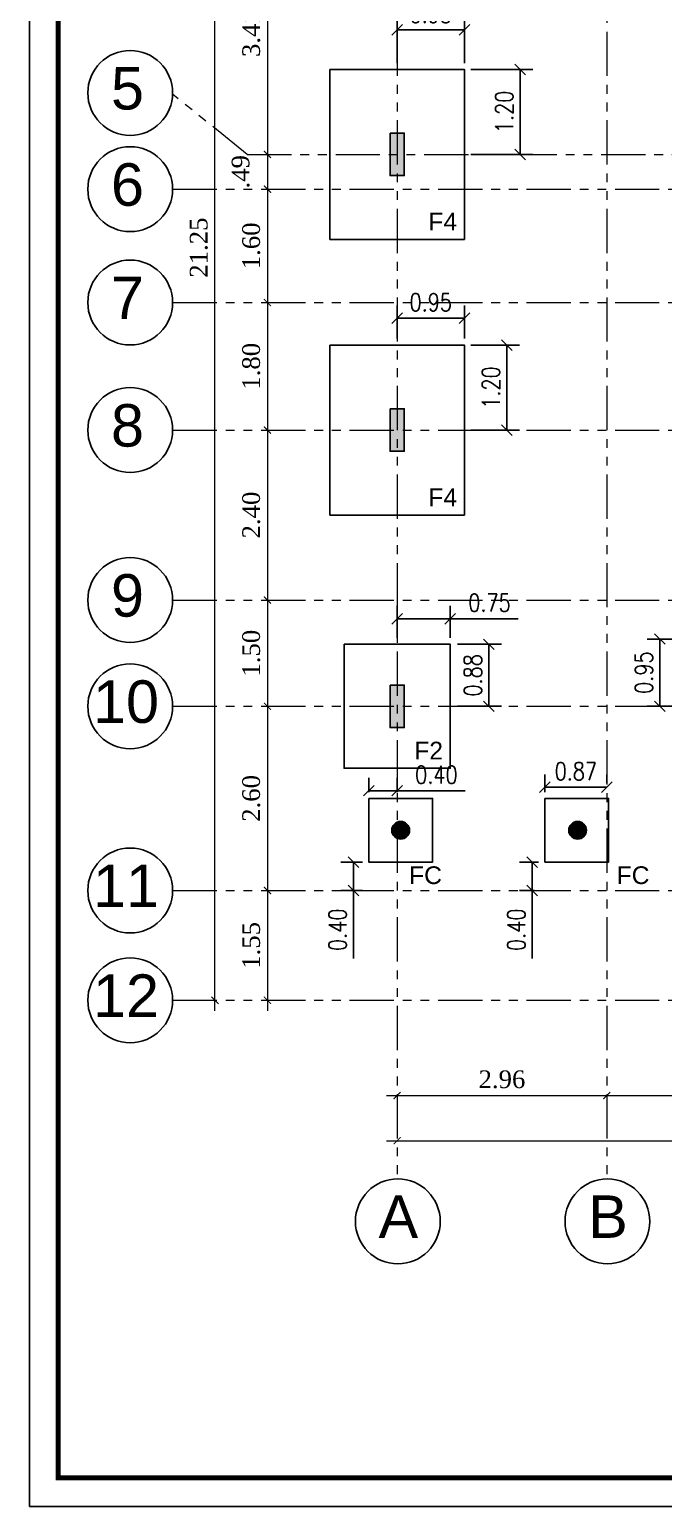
# Model space of a CAD drawing. Header units: metres. Extents: x 503482 to 1007323, y 2781056 to 5562345.
# Drawn here: x 503591.38 to 503600.34, y 2781078.7 to 2781099.55 of the extents above; entities that cross this region are included whole.
import ezdxf

# ---------------------------------------------------------------- set-up
doc = ezdxf.new("R2010")
doc.units = ezdxf.units.M
doc.header["$LTSCALE"] = 10
doc.header["$MEASUREMENT"] = 0
doc.header["$PDMODE"] = 3
doc.linetypes.add('PHANTOM2', pattern=[1.25, 0.625, -0.125, 0.125, -0.125, 0.125, -0.125])
doc.layers.get('0').update_dxf_attribs({"linetype": 'CONTINUOUS'})
doc.layers.get('DEFPOINTS').update_dxf_attribs({"linetype": 'CONTINUOUS'})
for name, color, linetype in [('A-TEXT', 2, 'CONTINUOUS'), ('A-VIEW-LN', 1, 'CONTINUOUS'), ('M.TITLE BLOCK', 7, 'CONTINUOUS'), ('S-COL', 6, 'CONTINUOUS'), ('S-COL HATCH', 161, 'CONTINUOUS'), ('S-COL-NAME', 4, 'CONTINUOUS')]:
    doc.layers.add(name, color=color, linetype=linetype)
doc.layers.add('S-SLAB', color=2, linetype='CONTINUOUS', lineweight=25)
doc.layers.add('S-TIE BEAM', color=3, linetype='CONTINUOUS', lineweight=25)
doc.styles.add('ANWAR', font='arial.ttf')
doc.styles.add('AREAL', font='times.ttf')
doc.styles.add('ARIAL', font='arial.ttf')
doc.styles.add('ROMANS', font='ROMANS.SHX', dxfattribs={"width": 0.8, "height": 0.25})
doc.dimstyles.new('ANWER', dxfattribs={"dimtxt": 0.25, "dimasz": 0.1, "dimexe": 0.1, "dimexo": 0.25, "dimgap": 0.1, "dimtad": 1, "dimzin": 7, "dimdsep": 46, "dimtxsty": 'AREAL', "dimblk": 'ARCHTICK', "dimcen": 0.125, "dimdle": 0.15, "dimse1": 1, "dimse2": 1, "dimclrd": 41, "dimclre": 8, "dimclrt": 112, "dimadec": 0, "dimazin": 0, "dimtfac": 1, "dimtmove": 2, "dimatfit": 3, "dimfxl": 1, "dimtolj": 1, "dimtzin": 0, "dimlwd": 0, "dimlwe": 5, "dimarcsym": 0})
doc.dimstyles.new('ROMANS', dxfattribs={"dimtxt": 0.25, "dimasz": 0.15, "dimexe": 0.18, "dimexo": 0.09, "dimgap": 0.1, "dimtad": 1, "dimzin": 0, "dimdsep": 46, "dimtxsty": 'ROMANS', "dimblk": 'OBLIQUE', "dimcen": 0.09, "dimclrd": 1, "dimclre": 1, "dimclrt": 2, "dimadec": 0, "dimazin": 0, "dimtfac": 1, "dimtofl": 0, "dimtmove": 0, "dimatfit": 3, "dimldrblk": 'OBLIQUE', "dimfxl": 1, "dimtolj": 1, "dimtzin": 0, "dimarcsym": 0})

# ---------------------------------------------------------------- blocks, each defined once
blk = doc.blocks.new('_ArchTick')
at = {"color": 0, "linetype": 'ByBlock', "const_width": 0.15}
blk.add_lwpolyline([(-0.5, -0.5), (0.5, 0.5)], dxfattribs=at)
blk = doc.blocks.new('*D752')
at = {"layer": 'DEFPOINTS', "color": 0, "ltscale": 0.04, "transparency": 16777216}
for p in [(-15.455, -6.198), (-15.932, -9.609), (-15.157, -9.609)]:
    blk.add_point(p, dxfattribs=at)
at = {"layer": 'S-TIE BEAM', "color": 41, "lineweight": 0, "ltscale": 0.04, "transparency": 16777216}
blk.add_line((-15.932, -6.048), (-15.932, -9.759), dxfattribs=at)
at = {"layer": 'S-TIE BEAM', "color": 41, "lineweight": 0, "ltscale": 0.04, "transparency": 16777216, "xscale": 0.1, "yscale": 0.1, "zscale": 0.1}
for p, rotation in [((-15.932, -6.198), 90), ((-15.932, -9.609), 270)]:
    blk.add_blockref('_ArchTick', p, dxfattribs=dict(at, rotation=rotation))
at = {"layer": 'S-TIE BEAM', "color": 112, "ltscale": 0.04, "transparency": 16777216, "insert": (-16.16, -7.904), "char_height": 0.25, "attachment_point": 5, "rotation": 90, "style": 'AREAL'}
blk.add_mtext('\\A1;3.41', dxfattribs=at)
blk = doc.blocks.new('*D753')
at = {"layer": 'DEFPOINTS', "color": 0, "ltscale": 0.04, "transparency": 16777216}
for p in [(-15.157, -9.609), (-15.932, -10.1), (-15.157, -10.1)]:
    blk.add_point(p, dxfattribs=at)
at = {"layer": 'S-TIE BEAM', "color": 41, "lineweight": 0, "ltscale": 0.04, "transparency": 16777216}
blk.add_line((-15.932, -9.459), (-15.932, -10.25), dxfattribs=at)
at = {"layer": 'S-TIE BEAM', "color": 41, "lineweight": 0, "ltscale": 0.04, "transparency": 16777216, "xscale": 0.1, "yscale": 0.1, "zscale": 0.1}
for p, rotation in [((-15.932, -9.609), 90), ((-15.932, -10.1), 270)]:
    blk.add_blockref('_ArchTick', p, dxfattribs=dict(at, rotation=rotation))
at = {"layer": 'S-TIE BEAM', "color": 112, "ltscale": 0.04, "transparency": 16777216, "insert": (-16.31, -9.854), "char_height": 0.25, "attachment_point": 5, "rotation": 90, "style": 'AREAL'}
blk.add_mtext('\\A1;.49', dxfattribs=at)
blk = doc.blocks.new('*D754')
at = {"layer": 'DEFPOINTS', "color": 0, "ltscale": 0.04, "transparency": 16777216}
for p in [(-15.157, -10.1), (-15.932, -11.7), (-15.157, -11.7)]:
    blk.add_point(p, dxfattribs=at)
at = {"layer": 'S-TIE BEAM', "color": 41, "lineweight": 0, "ltscale": 0.04, "transparency": 16777216}
blk.add_line((-15.932, -9.95), (-15.932, -11.85), dxfattribs=at)
at = {"layer": 'S-TIE BEAM', "color": 41, "lineweight": 0, "ltscale": 0.04, "transparency": 16777216, "xscale": 0.1, "yscale": 0.1, "zscale": 0.1}
for p, rotation in [((-15.932, -10.1), 90), ((-15.932, -11.7), 270)]:
    blk.add_blockref('_ArchTick', p, dxfattribs=dict(at, rotation=rotation))
at = {"layer": 'S-TIE BEAM', "color": 112, "ltscale": 0.04, "transparency": 16777216, "insert": (-16.16, -10.9), "char_height": 0.25, "attachment_point": 5, "rotation": 90, "style": 'AREAL'}
blk.add_mtext('\\A1;1.60', dxfattribs=at)
blk = doc.blocks.new('*D755')
at = {"layer": 'DEFPOINTS', "color": 0, "ltscale": 0.04, "transparency": 16777216}
for p in [(-15.157, -11.7), (-15.932, -13.5), (-15.157, -13.5)]:
    blk.add_point(p, dxfattribs=at)
at = {"layer": 'S-TIE BEAM', "color": 41, "lineweight": 0, "ltscale": 0.04, "transparency": 16777216}
blk.add_line((-15.932, -11.55), (-15.932, -13.65), dxfattribs=at)
at = {"layer": 'S-TIE BEAM', "color": 41, "lineweight": 0, "ltscale": 0.04, "transparency": 16777216, "xscale": 0.1, "yscale": 0.1, "zscale": 0.1}
for p, rotation in [((-15.932, -11.7), 90), ((-15.932, -13.5), 270)]:
    blk.add_blockref('_ArchTick', p, dxfattribs=dict(at, rotation=rotation))
at = {"layer": 'S-TIE BEAM', "color": 112, "ltscale": 0.04, "transparency": 16777216, "insert": (-16.16, -12.6), "char_height": 0.25, "attachment_point": 5, "rotation": 90, "style": 'AREAL'}
blk.add_mtext('\\A1;1.80', dxfattribs=at)
blk = doc.blocks.new('*D756')
at = {"layer": 'DEFPOINTS', "color": 0, "ltscale": 0.04, "transparency": 16777216}
for p in [(-15.157, -13.5), (-15.932, -15.9), (-15.157, -15.9)]:
    blk.add_point(p, dxfattribs=at)
at = {"layer": 'S-TIE BEAM', "color": 41, "lineweight": 0, "ltscale": 0.04, "transparency": 16777216}
blk.add_line((-15.932, -13.35), (-15.932, -16.05), dxfattribs=at)
at = {"layer": 'S-TIE BEAM', "color": 41, "lineweight": 0, "ltscale": 0.04, "transparency": 16777216, "xscale": 0.1, "yscale": 0.1, "zscale": 0.1}
for p, rotation in [((-15.932, -13.5), 90), ((-15.932, -15.9), 270)]:
    blk.add_blockref('_ArchTick', p, dxfattribs=dict(at, rotation=rotation))
at = {"layer": 'S-TIE BEAM', "color": 112, "ltscale": 0.04, "transparency": 16777216, "insert": (-16.16, -14.7), "char_height": 0.25, "attachment_point": 5, "rotation": 90, "style": 'AREAL'}
blk.add_mtext('\\A1;2.40', dxfattribs=at)
blk = doc.blocks.new('*D757')
at = {"layer": 'DEFPOINTS', "color": 0, "ltscale": 0.04, "transparency": 16777216}
for p in [(-15.157, -15.9), (-15.932, -17.4), (-15.157, -17.4)]:
    blk.add_point(p, dxfattribs=at)
at = {"layer": 'S-TIE BEAM', "color": 41, "lineweight": 0, "ltscale": 0.04, "transparency": 16777216}
blk.add_line((-15.932, -15.75), (-15.932, -17.55), dxfattribs=at)
at = {"layer": 'S-TIE BEAM', "color": 41, "lineweight": 0, "ltscale": 0.04, "transparency": 16777216, "xscale": 0.1, "yscale": 0.1, "zscale": 0.1}
for p, rotation in [((-15.932, -15.9), 90), ((-15.932, -17.4), 270)]:
    blk.add_blockref('_ArchTick', p, dxfattribs=dict(at, rotation=rotation))
at = {"layer": 'S-TIE BEAM', "color": 112, "ltscale": 0.04, "transparency": 16777216, "insert": (-16.16, -16.65), "char_height": 0.25, "attachment_point": 5, "rotation": 90, "style": 'AREAL'}
blk.add_mtext('\\A1;1.50', dxfattribs=at)
blk = doc.blocks.new('*D758')
at = {"layer": 'DEFPOINTS', "color": 0, "ltscale": 0.04, "transparency": 16777216}
for p in [(-15.157, -17.4), (-15.932, -20), (-15.157, -20)]:
    blk.add_point(p, dxfattribs=at)
at = {"layer": 'S-TIE BEAM', "color": 41, "lineweight": 0, "ltscale": 0.04, "transparency": 16777216}
blk.add_line((-15.932, -17.25), (-15.932, -20.15), dxfattribs=at)
at = {"layer": 'S-TIE BEAM', "color": 41, "lineweight": 0, "ltscale": 0.04, "transparency": 16777216, "xscale": 0.1, "yscale": 0.1, "zscale": 0.1}
for p, rotation in [((-15.932, -17.4), 90), ((-15.932, -20), 270)]:
    blk.add_blockref('_ArchTick', p, dxfattribs=dict(at, rotation=rotation))
at = {"layer": 'S-TIE BEAM', "color": 112, "ltscale": 0.04, "transparency": 16777216, "insert": (-16.16, -18.7), "char_height": 0.25, "attachment_point": 5, "rotation": 90, "style": 'AREAL'}
blk.add_mtext('\\A1;2.60', dxfattribs=at)
blk = doc.blocks.new('*D759')
at = {"layer": 'DEFPOINTS', "color": 0, "ltscale": 0.04, "transparency": 16777216}
for p in [(-15.157, -20), (-15.932, -21.55), (-15.157, -21.55)]:
    blk.add_point(p, dxfattribs=at)
at = {"layer": 'S-TIE BEAM', "color": 41, "lineweight": 0, "ltscale": 0.04, "transparency": 16777216}
blk.add_line((-15.932, -19.85), (-15.932, -21.7), dxfattribs=at)
at = {"layer": 'S-TIE BEAM', "color": 41, "lineweight": 0, "ltscale": 0.04, "transparency": 16777216, "xscale": 0.1, "yscale": 0.1, "zscale": 0.1}
for p, rotation in [((-15.932, -20), 90), ((-15.932, -21.55), 270)]:
    blk.add_blockref('_ArchTick', p, dxfattribs=dict(at, rotation=rotation))
at = {"layer": 'S-TIE BEAM', "color": 112, "ltscale": 0.04, "transparency": 16777216, "insert": (-16.16, -20.775), "char_height": 0.25, "attachment_point": 5, "rotation": 90, "style": 'AREAL'}
blk.add_mtext('\\A1;1.55', dxfattribs=at)
blk = doc.blocks.new('*D760')
at = {"layer": 'DEFPOINTS', "color": 0, "ltscale": 0.04, "transparency": 16777216}
for p in [(-16.673, -0.3), (-15.09, -0.3), (-16.077, -21.55)]:
    blk.add_point(p, dxfattribs=at)
at = {"layer": 'S-TIE BEAM', "color": 41, "lineweight": 0, "ltscale": 0.04, "transparency": 16777216}
blk.add_line((-16.673, -21.7), (-16.673, -0.15), dxfattribs=at)
at = {"layer": 'S-TIE BEAM', "color": 41, "lineweight": 0, "ltscale": 0.04, "transparency": 16777216, "xscale": 0.1, "yscale": 0.1, "zscale": 0.1}
for p, rotation in [((-16.673, -0.3), 90), ((-16.673, -21.55), 270)]:
    blk.add_blockref('_ArchTick', p, dxfattribs=dict(at, rotation=rotation))
at = {"layer": 'S-TIE BEAM', "color": 112, "ltscale": 0.04, "transparency": 16777216, "insert": (-16.901, -10.925), "char_height": 0.25, "attachment_point": 5, "rotation": 90, "style": 'AREAL'}
blk.add_mtext('\\A1;21.25', dxfattribs=at)
blk = doc.blocks.new('*D761')
at = {"layer": 'DEFPOINTS', "color": 0, "transparency": 16777216}
for p in [(-11.138, -22.895), (-14.1, -23.106), (-11.138, -23.106)]:
    blk.add_point(p, dxfattribs=at)
at = {"layer": 'S-COL', "color": 41, "linetype": 'Continuous', "lineweight": 0, "transparency": 16777216}
blk.add_line((-14.25, -22.895), (-10.988, -22.895), dxfattribs=at)
at = {"layer": 'S-COL', "color": 41, "lineweight": 0, "transparency": 16777216, "xscale": 0.1, "yscale": 0.1, "zscale": 0.1, "rotation": 180}
blk.add_blockref('_ArchTick', (-14.1, -22.895), dxfattribs=at)
at = {"layer": 'S-COL', "color": 41, "lineweight": 0, "transparency": 16777216, "xscale": 0.1, "yscale": 0.1, "zscale": 0.1}
blk.add_blockref('_ArchTick', (-11.138, -22.895), dxfattribs=at)
at = {"layer": 'S-COL', "color": 112, "transparency": 16777216, "insert": (-12.619, -22.667), "char_height": 0.25, "attachment_point": 5, "style": 'AREAL'}
blk.add_mtext('\\A1;2.96', dxfattribs=at)
blk = doc.blocks.new('*D762')
at = {"layer": 'DEFPOINTS', "color": 0, "transparency": 16777216}
for p in [(-8.6, -22.895), (-11.138, -23.106), (-8.6, -23.155)]:
    blk.add_point(p, dxfattribs=at)
at = {"layer": 'S-COL', "color": 41, "linetype": 'Continuous', "lineweight": 0, "transparency": 16777216}
blk.add_line((-11.288, -22.895), (-8.45, -22.895), dxfattribs=at)
at = {"layer": 'S-COL', "color": 41, "lineweight": 0, "transparency": 16777216, "xscale": 0.1, "yscale": 0.1, "zscale": 0.1, "rotation": 180}
blk.add_blockref('_ArchTick', (-11.138, -22.895), dxfattribs=at)
at = {"layer": 'S-COL', "color": 41, "lineweight": 0, "transparency": 16777216, "xscale": 0.1, "yscale": 0.1, "zscale": 0.1}
blk.add_blockref('_ArchTick', (-8.6, -22.895), dxfattribs=at)
at = {"layer": 'S-COL', "color": 112, "transparency": 16777216, "insert": (-9.869, -22.667), "char_height": 0.25, "attachment_point": 5, "style": 'AREAL'}
blk.add_mtext('\\A1;2.54', dxfattribs=at)
blk = doc.blocks.new('*D766')
at = {"layer": 'DEFPOINTS', "color": 0, "ltscale": 0.04, "transparency": 16777216}
for p in [(-0.1, -23.532), (-14.1, -23.906), (-0.1, -23.906)]:
    blk.add_point(p, dxfattribs=at)
at = {"layer": 'S-TIE BEAM', "color": 41, "lineweight": 0, "ltscale": 0.04, "transparency": 16777216}
blk.add_line((-14.25, -23.532), (0.05, -23.532), dxfattribs=at)
at = {"layer": 'S-TIE BEAM', "color": 41, "lineweight": 0, "ltscale": 0.04, "transparency": 16777216, "xscale": 0.1, "yscale": 0.1, "zscale": 0.1, "rotation": 180}
blk.add_blockref('_ArchTick', (-14.1, -23.532), dxfattribs=at)
at = {"layer": 'S-TIE BEAM', "color": 41, "lineweight": 0, "ltscale": 0.04, "transparency": 16777216, "xscale": 0.1, "yscale": 0.1, "zscale": 0.1}
blk.add_blockref('_ArchTick', (-0.1, -23.532), dxfattribs=at)
at = {"layer": 'S-TIE BEAM', "color": 112, "ltscale": 0.04, "transparency": 16777216, "insert": (-7.1, -23.304), "char_height": 0.25, "attachment_point": 5, "style": 'AREAL'}
blk.add_mtext('\\A1;14.00', dxfattribs=at)
blk = doc.blocks.new('A$Ca7303c29')
at = {"layer": 'S-COL HATCH', "ltscale": 0.04}
h = blk.add_hatch(color=161, dxfattribs=at)
h.dxf.hatch_style = 1
h.paths.add_polyline_path([(-0.1, -9.009), (0.1, -9.009), (0.1, -9.609), (-0.1, -9.609)])
h = blk.add_hatch(color=161, dxfattribs=at)
h.dxf.hatch_style = 1
h.paths.add_polyline_path([(-0.1, -12.9), (0.1, -12.9), (0.1, -13.5), (-0.1, -13.5)])
h = blk.add_hatch(color=161, dxfattribs=at)
h.dxf.hatch_style = 1
h.paths.add_polyline_path([(-0.1, -16.8), (0.1, -16.8), (0.1, -17.4), (-0.1, -17.4)])
h = blk.add_hatch(color=161, dxfattribs=at)
h.dxf.hatch_style = 1
edge = h.paths.add_edge_path()
edge.add_arc((0.05, -18.85), 0.125, 0, 360)
h = blk.add_hatch(color=161, dxfattribs=at)
h.dxf.hatch_style = 1
edge = h.paths.add_edge_path()
edge.add_arc((2.55, -18.85), 0.125, 0, 360)
at = {"layer": 'S-COL', "color": 6, "ltscale": 0.04}
for points in [[(-0.1, -9.009), (0.1, -9.009), (0.1, -9.609), (-0.1, -9.609)], [(-0.1, -12.9), (0.1, -12.9), (0.1, -13.5), (-0.1, -13.5)], [(-0.1, -16.8), (0.1, -16.8), (0.1, -17.4), (-0.1, -17.4)]]:
    blk.add_lwpolyline(points, close=True, dxfattribs=at)
for centre in [(0.05, -18.85), (2.55, -18.85)]:
    blk.add_circle(centre, 0.125, dxfattribs=at)
blk = doc.blocks.new('_Oblique')
at = {"color": 0, "linetype": 'ByBlock', "lineweight": -2}
blk.add_line((-0.5, -0.5), (0.5, 0.5), dxfattribs=at)
blk = doc.blocks.new('*D1039')
at = {"layer": 'DEFPOINTS', "color": 0, "transparency": 16777216}
for p in [(503597.525, 2781099.543), (503596.575, 2781098.986), (503597.525, 2781098.986)]:
    blk.add_point(p, dxfattribs=at)
at = {"layer": 'S-SLAB', "color": 1, "lineweight": -2, "transparency": 16777216}
for p, q in [((503596.575, 2781099.076), (503596.575, 2781099.723)), ((503597.525, 2781099.076), (503597.525, 2781099.723)), ((503596.575, 2781099.543), (503597.525, 2781099.543))]:
    blk.add_line(p, q, dxfattribs=at)
at = {"layer": 'S-SLAB', "color": 1, "lineweight": -2, "transparency": 16777216, "xscale": 0.15, "yscale": 0.15, "zscale": 0.15, "rotation": 180}
blk.add_blockref('_Oblique', (503596.575, 2781099.543), dxfattribs=at)
at = {"layer": 'S-SLAB', "color": 1, "lineweight": -2, "transparency": 16777216, "xscale": 0.15, "yscale": 0.15, "zscale": 0.15}
blk.add_blockref('_Oblique', (503597.525, 2781099.543), dxfattribs=at)
at = {"layer": 'S-SLAB', "color": 2, "transparency": 16777216, "insert": (503597.05, 2781099.768), "char_height": 0.25, "attachment_point": 5, "style": 'ROMANS'}
blk.add_mtext('\\A1;0.95', dxfattribs=at)
blk = doc.blocks.new('*D1040')
at = {"layer": 'DEFPOINTS', "color": 0, "transparency": 16777216}
for p in [(503597.525, 2781098.986), (503597.525, 2781097.786), (503598.313, 2781097.786)]:
    blk.add_point(p, dxfattribs=at)
at = {"layer": 'S-SLAB', "color": 1, "lineweight": -2, "transparency": 16777216}
for p, q in [((503597.615, 2781098.986), (503598.493, 2781098.986)), ((503598.313, 2781098.986), (503598.313, 2781097.786)), ((503597.615, 2781097.786), (503598.493, 2781097.786))]:
    blk.add_line(p, q, dxfattribs=at)
at = {"layer": 'S-SLAB', "color": 1, "lineweight": -2, "transparency": 16777216, "xscale": 0.15, "yscale": 0.15, "zscale": 0.15}
for p, rotation in [((503598.313, 2781098.986), 90), ((503598.313, 2781097.786), 270)]:
    blk.add_blockref('_Oblique', p, dxfattribs=dict(at, rotation=rotation))
at = {"layer": 'S-SLAB', "color": 2, "transparency": 16777216, "insert": (503598.088, 2781098.386), "char_height": 0.25, "attachment_point": 5, "rotation": 90, "style": 'ROMANS'}
blk.add_mtext('\\A1;1.20', dxfattribs=at)
blk = doc.blocks.new('*D1049')
at = {"layer": 'DEFPOINTS', "color": 0, "transparency": 16777216}
for p in [(503597.525, 2781095.473), (503596.575, 2781095.095), (503597.525, 2781095.095)]:
    blk.add_point(p, dxfattribs=at)
at = {"layer": 'S-SLAB', "color": 1, "lineweight": -2, "transparency": 16777216}
for p, q in [((503596.575, 2781095.185), (503596.575, 2781095.653)), ((503597.525, 2781095.185), (503597.525, 2781095.653)), ((503596.575, 2781095.473), (503597.525, 2781095.473))]:
    blk.add_line(p, q, dxfattribs=at)
at = {"layer": 'S-SLAB', "color": 1, "lineweight": -2, "transparency": 16777216, "xscale": 0.15, "yscale": 0.15, "zscale": 0.15, "rotation": 180}
blk.add_blockref('_Oblique', (503596.575, 2781095.473), dxfattribs=at)
at = {"layer": 'S-SLAB', "color": 1, "lineweight": -2, "transparency": 16777216, "xscale": 0.15, "yscale": 0.15, "zscale": 0.15}
blk.add_blockref('_Oblique', (503597.525, 2781095.473), dxfattribs=at)
at = {"layer": 'S-SLAB', "color": 2, "transparency": 16777216, "insert": (503597.05, 2781095.698), "char_height": 0.25, "attachment_point": 5, "style": 'ROMANS'}
blk.add_mtext('\\A1;0.95', dxfattribs=at)
blk = doc.blocks.new('*D1050')
at = {"layer": 'DEFPOINTS', "color": 0, "transparency": 16777216}
for p in [(503597.525, 2781095.095), (503597.525, 2781093.895), (503598.126, 2781093.895)]:
    blk.add_point(p, dxfattribs=at)
at = {"layer": 'S-SLAB', "color": 1, "lineweight": -2, "transparency": 16777216}
for p, q in [((503597.615, 2781095.095), (503598.306, 2781095.095)), ((503598.126, 2781095.095), (503598.126, 2781093.895)), ((503597.615, 2781093.895), (503598.306, 2781093.895))]:
    blk.add_line(p, q, dxfattribs=at)
at = {"layer": 'S-SLAB', "color": 1, "lineweight": -2, "transparency": 16777216, "xscale": 0.15, "yscale": 0.15, "zscale": 0.15}
for p, rotation in [((503598.126, 2781095.095), 90), ((503598.126, 2781093.895), 270)]:
    blk.add_blockref('_Oblique', p, dxfattribs=dict(at, rotation=rotation))
at = {"layer": 'S-SLAB', "color": 2, "transparency": 16777216, "insert": (503597.901, 2781094.495), "char_height": 0.25, "attachment_point": 5, "rotation": 90, "style": 'ROMANS'}
blk.add_mtext('\\A1;1.20', dxfattribs=at)
blk = doc.blocks.new('*D1060')
at = {"layer": 'DEFPOINTS', "color": 0, "ltscale": 0.04, "transparency": 16777216}
for p in [(503600.286, 2781090.945), (503601.125, 2781090.945), (503601.125, 2781089.995)]:
    blk.add_point(p, dxfattribs=at)
at = {"layer": 'S-TIE BEAM', "color": 1, "lineweight": -2, "ltscale": 0.04, "transparency": 16777216}
for p, q in [((503601.035, 2781090.945), (503600.106, 2781090.945)), ((503600.286, 2781089.995), (503600.286, 2781090.945)), ((503601.035, 2781089.995), (503600.106, 2781089.995))]:
    blk.add_line(p, q, dxfattribs=at)
at = {"layer": 'S-TIE BEAM', "color": 1, "lineweight": -2, "ltscale": 0.04, "transparency": 16777216, "xscale": 0.15, "yscale": 0.15, "zscale": 0.15}
for p, rotation in [((503600.286, 2781090.945), 90), ((503600.286, 2781089.995), 270)]:
    blk.add_blockref('_Oblique', p, dxfattribs=dict(at, rotation=rotation))
at = {"layer": 'S-TIE BEAM', "color": 2, "ltscale": 0.04, "transparency": 16777216, "insert": (503600.061, 2781090.47), "char_height": 0.25, "attachment_point": 5, "rotation": 90, "style": 'ROMANS'}
blk.add_mtext('\\A1;0.95', dxfattribs=at)
blk = doc.blocks.new('*D1061')
at = {"layer": 'DEFPOINTS', "color": 0, "ltscale": 0.04, "transparency": 16777216}
for p in [(503597.325, 2781091.232), (503596.575, 2781090.87), (503597.325, 2781090.87)]:
    blk.add_point(p, dxfattribs=at)
at = {"layer": 'S-TIE BEAM', "color": 1, "lineweight": -2, "ltscale": 0.04, "transparency": 16777216}
for p, q in [((503596.575, 2781090.96), (503596.575, 2781091.412)), ((503596.575, 2781091.232), (503597.325, 2781091.232)), ((503597.325, 2781090.96), (503597.325, 2781091.412)), ((503597.325, 2781091.232), (503598.285, 2781091.232))]:
    blk.add_line(p, q, dxfattribs=at)
at = {"layer": 'S-TIE BEAM', "color": 1, "lineweight": -2, "ltscale": 0.04, "transparency": 16777216, "xscale": 0.15, "yscale": 0.15, "zscale": 0.15, "rotation": 180}
blk.add_blockref('_Oblique', (503596.575, 2781091.232), dxfattribs=at)
at = {"layer": 'S-TIE BEAM', "color": 1, "lineweight": -2, "ltscale": 0.04, "transparency": 16777216, "xscale": 0.15, "yscale": 0.15, "zscale": 0.15}
blk.add_blockref('_Oblique', (503597.325, 2781091.232), dxfattribs=at)
at = {"layer": 'S-TIE BEAM', "color": 2, "ltscale": 0.04, "transparency": 16777216, "insert": (503597.88, 2781091.457), "char_height": 0.25, "attachment_point": 5, "style": 'ROMANS'}
blk.add_mtext('\\A1;0.75', dxfattribs=at)
blk = doc.blocks.new('*D1062')
at = {"layer": 'DEFPOINTS', "color": 0, "ltscale": 0.04, "transparency": 16777216}
for p in [(503597.337, 2781090.87), (503597.337, 2781089.995), (503597.871, 2781089.995)]:
    blk.add_point(p, dxfattribs=at)
at = {"layer": 'S-TIE BEAM', "color": 1, "lineweight": -2, "ltscale": 0.04, "transparency": 16777216}
for p, q in [((503597.427, 2781090.87), (503598.051, 2781090.87)), ((503597.871, 2781090.87), (503597.871, 2781089.995)), ((503597.427, 2781089.995), (503598.051, 2781089.995))]:
    blk.add_line(p, q, dxfattribs=at)
at = {"layer": 'S-TIE BEAM', "color": 1, "lineweight": -2, "ltscale": 0.04, "transparency": 16777216, "xscale": 0.15, "yscale": 0.15, "zscale": 0.15}
for p, rotation in [((503597.871, 2781090.87), 90), ((503597.871, 2781089.995), 270)]:
    blk.add_blockref('_Oblique', p, dxfattribs=dict(at, rotation=rotation))
at = {"layer": 'S-TIE BEAM', "color": 2, "ltscale": 0.04, "transparency": 16777216, "insert": (503597.646, 2781090.432), "char_height": 0.25, "attachment_point": 5, "rotation": 90, "style": 'ROMANS'}
blk.add_mtext('\\A1;0.88', dxfattribs=at)
blk = doc.blocks.new('*D1122')
at = {"layer": 'DEFPOINTS', "color": 0, "ltscale": 0.04, "transparency": 16777216}
for p in [(503596.575, 2781088.804), (503596.175, 2781088.695), (503596.575, 2781088.695)]:
    blk.add_point(p, dxfattribs=at)
at = {"layer": 'S-TIE BEAM', "color": 1, "lineweight": -2, "ltscale": 0.04, "transparency": 16777216}
for p, q in [((503596.175, 2781088.785), (503596.175, 2781088.984)), ((503596.575, 2781088.785), (503596.575, 2781088.984)), ((503596.175, 2781088.804), (503596.575, 2781088.804)), ((503596.575, 2781088.804), (503597.535, 2781088.804))]:
    blk.add_line(p, q, dxfattribs=at)
at = {"layer": 'S-TIE BEAM', "color": 1, "lineweight": -2, "ltscale": 0.04, "transparency": 16777216, "xscale": 0.15, "yscale": 0.15, "zscale": 0.15, "rotation": 180}
blk.add_blockref('_Oblique', (503596.175, 2781088.804), dxfattribs=at)
at = {"layer": 'S-TIE BEAM', "color": 1, "lineweight": -2, "ltscale": 0.04, "transparency": 16777216, "xscale": 0.15, "yscale": 0.15, "zscale": 0.15}
blk.add_blockref('_Oblique', (503596.575, 2781088.804), dxfattribs=at)
at = {"layer": 'S-TIE BEAM', "color": 2, "ltscale": 0.04, "transparency": 16777216, "insert": (503597.13, 2781089.029), "char_height": 0.25, "attachment_point": 5, "style": 'ROMANS'}
blk.add_mtext('\\A1;0.40', dxfattribs=at)
blk = doc.blocks.new('*D1123')
at = {"layer": 'DEFPOINTS', "color": 0, "ltscale": 0.04, "transparency": 16777216}
for p in [(503596.175, 2781087.795), (503595.958, 2781087.395), (503596.175, 2781087.395)]:
    blk.add_point(p, dxfattribs=at)
at = {"layer": 'S-TIE BEAM', "color": 1, "lineweight": -2, "ltscale": 0.04, "transparency": 16777216}
for p, q in [((503596.085, 2781087.795), (503595.778, 2781087.795)), ((503595.958, 2781087.795), (503595.958, 2781087.395)), ((503596.085, 2781087.395), (503595.778, 2781087.395)), ((503595.958, 2781087.395), (503595.958, 2781086.435))]:
    blk.add_line(p, q, dxfattribs=at)
at = {"layer": 'S-TIE BEAM', "color": 1, "lineweight": -2, "ltscale": 0.04, "transparency": 16777216, "xscale": 0.15, "yscale": 0.15, "zscale": 0.15}
for p, rotation in [((503595.958, 2781087.795), 90), ((503595.958, 2781087.395), 270)]:
    blk.add_blockref('_Oblique', p, dxfattribs=dict(at, rotation=rotation))
at = {"layer": 'S-TIE BEAM', "color": 2, "ltscale": 0.04, "transparency": 16777216, "insert": (503595.733, 2781086.84), "char_height": 0.25, "attachment_point": 5, "rotation": 90, "style": 'ROMANS'}
blk.add_mtext('\\A1;0.40', dxfattribs=at)
blk = doc.blocks.new('*D1124')
at = {"layer": 'DEFPOINTS', "color": 0, "ltscale": 0.04, "transparency": 16777216}
for p in [(503598.663, 2781087.795), (503598.484, 2781087.395), (503598.607, 2781087.395)]:
    blk.add_point(p, dxfattribs=at)
at = {"layer": 'S-TIE BEAM', "color": 1, "lineweight": -2, "ltscale": 0.04, "transparency": 16777216}
for p, q in [((503598.573, 2781087.795), (503598.304, 2781087.795)), ((503598.484, 2781087.795), (503598.484, 2781087.395)), ((503598.517, 2781087.395), (503598.304, 2781087.395)), ((503598.484, 2781087.395), (503598.484, 2781086.435))]:
    blk.add_line(p, q, dxfattribs=at)
at = {"layer": 'S-TIE BEAM', "color": 1, "lineweight": -2, "ltscale": 0.04, "transparency": 16777216, "xscale": 0.15, "yscale": 0.15, "zscale": 0.15}
for p, rotation in [((503598.484, 2781087.795), 90), ((503598.484, 2781087.395), 270)]:
    blk.add_blockref('_Oblique', p, dxfattribs=dict(at, rotation=rotation))
at = {"layer": 'S-TIE BEAM', "color": 2, "ltscale": 0.04, "transparency": 16777216, "insert": (503598.259, 2781086.84), "char_height": 0.25, "attachment_point": 5, "rotation": 90, "style": 'ROMANS'}
blk.add_mtext('\\A1;0.40', dxfattribs=at)
blk = doc.blocks.new('*D1125')
at = {"layer": 'DEFPOINTS', "color": 0, "ltscale": 0.04, "transparency": 16777216}
for p in [(503599.537, 2781088.854), (503599.537, 2781088.82), (503598.663, 2781088.695)]:
    blk.add_point(p, dxfattribs=at)
at = {"layer": 'S-TIE BEAM', "color": 1, "lineweight": -2, "ltscale": 0.04, "transparency": 16777216}
for p, q in [((503598.663, 2781088.785), (503598.663, 2781089.034)), ((503599.537, 2781088.91), (503599.537, 2781089.034)), ((503598.663, 2781088.854), (503599.537, 2781088.854))]:
    blk.add_line(p, q, dxfattribs=at)
at = {"layer": 'S-TIE BEAM', "color": 1, "lineweight": -2, "ltscale": 0.04, "transparency": 16777216, "xscale": 0.15, "yscale": 0.15, "zscale": 0.15, "rotation": 180}
blk.add_blockref('_Oblique', (503598.663, 2781088.854), dxfattribs=at)
at = {"layer": 'S-TIE BEAM', "color": 1, "lineweight": -2, "ltscale": 0.04, "transparency": 16777216, "xscale": 0.15, "yscale": 0.15, "zscale": 0.15}
blk.add_blockref('_Oblique', (503599.537, 2781088.854), dxfattribs=at)
at = {"layer": 'S-TIE BEAM', "color": 2, "ltscale": 0.04, "transparency": 16777216, "insert": (503599.1, 2781089.079), "char_height": 0.25, "attachment_point": 5, "style": 'ROMANS'}
blk.add_mtext('\\A1;0.87', dxfattribs=at)
blk = doc.blocks.new('A$C9677af75')
at = {"color": 252}
for centre in [(-17.871, -8.741), (-17.871, -10.1), (-17.871, -11.7), (-17.871, -13.5), (-17.871, -15.9), (-17.871, -17.4), (-17.871, -20), (-17.871, -21.55), (-14.09, -24.671), (-11.129, -24.671)]:
    blk.add_circle(centre, 0.599, dxfattribs=at)
at = {"layer": 'A-VIEW-LN', "color": 252, "linetype": 'PHANTOM2', "lineweight": 5, "ltscale": 0.1}
for p, q in [((-14.1, 2.123), (-14.1, -24.071)), ((-11.138, 2.123), (-11.138, -24.071)), ((-16.218, -9.609), (-17.272, -8.76)), ((-16.218, -9.609), (2.313, -9.609)), ((-17.271, -10.1), (2.858, -10.1)), ((-17.271, -11.7), (2.858, -11.7)), ((-17.271, -13.5), (2.858, -13.5)), ((-17.271, -15.9), (2.858, -15.9)), ((-17.271, -17.4), (2.858, -17.4)), ((-17.271, -20), (2.858, -20)), ((-17.271, -21.55), (2.858, -21.55))]:
    blk.add_line(p, q, dxfattribs=at)
at = {"layer": 'A-TEXT', "style": 'ANWAR'}
for s, p in [('5', (-18.142, -8.975)), ('6', (-18.142, -10.334)), ('7', (-18.142, -11.934)), ('8', (-18.142, -13.734)), ('9', (-18.142, -16.134)), ('10', (-18.396, -17.634)), ('11', (-18.396, -20.234)), ('12', (-18.396, -21.784)), ('A', (-14.362, -24.904)), ('B', (-11.4, -24.904))]:
    blk.add_text(s, height=0.6, dxfattribs=at).set_placement(p)
at = {"layer": 'S-COL'}
for base, p1, p2, picture, middle in [((-11.138, -22.895), (-14.1, -23.106), (-11.138, -23.106), '*D761', (-12.619, -22.667)), ((-8.6, -22.895), (-11.138, -23.106), (-8.6, -23.155), '*D762', (-9.869, -22.667))]:
    dim = blk.add_linear_dim(base=base, p1=p1, p2=p2, dimstyle='ANWER', override={"dimfxl": 0.125, "dimfxlon": 1}, dxfattribs=at)
    dim.commit()
    dim.dimension.update_dxf_attribs({"geometry": picture, "text_midpoint": middle})
at = {"layer": 'S-TIE BEAM', "ltscale": 0.04}
for base, p1, p2, picture, middle in [((-16.673, -0.3), (-16.077, -21.55), (-15.09, -0.3), '*D760', (-16.901, -10.925)), ((-15.932, -9.609), (-15.455, -6.198), (-15.157, -9.609), '*D752', (-16.16, -7.904)), ((-15.932, -10.1), (-15.157, -9.609), (-15.157, -10.1), '*D753', (-16.31, -9.854)), ((-15.932, -11.7), (-15.157, -10.1), (-15.157, -11.7), '*D754', (-16.16, -10.9)), ((-15.932, -13.5), (-15.157, -11.7), (-15.157, -13.5), '*D755', (-16.16, -12.6)), ((-15.932, -15.9), (-15.157, -13.5), (-15.157, -15.9), '*D756', (-16.16, -14.7)), ((-15.932, -17.4), (-15.157, -15.9), (-15.157, -17.4), '*D757', (-16.16, -16.65)), ((-15.932, -20), (-15.157, -17.4), (-15.157, -20), '*D758', (-16.16, -18.7)), ((-15.932, -21.55), (-15.157, -20), (-15.157, -21.55), '*D759', (-16.16, -20.775))]:
    dim = blk.add_linear_dim(base=base, p1=p1, p2=p2, angle=90, dimstyle='ANWER', dxfattribs=at)
    dim.commit()
    dim.dimension.update_dxf_attribs({"geometry": picture, "text_midpoint": middle})
dim = blk.add_linear_dim(base=(-0.1, -23.532), p1=(-14.1, -23.906), p2=(-0.1, -23.906), dimstyle='ANWER', dxfattribs=at)
dim.commit()
dim.dimension.update_dxf_attribs({"geometry": '*D766', "text_midpoint": (-7.1, -23.304)})

msp = doc.modelspace()

# ---------------------------------------------------------------- linework, layer by layer
at = {"layer": 'M.TITLE BLOCK', "color": 253, "linetype": 'Continuous', "ltscale": 24}
msp.add_lwpolyline([(503591.382, 2781112.871), (503641.044, 2781112.871), (503641.044, 2781078.7), (503591.382, 2781078.7)], close=True, dxfattribs=at)
msp.add_lwpolyline([(503591.382, 2781112.871), (503641.044, 2781112.871), (503641.044, 2781078.7), (503591.382, 2781078.7)], close=True, dxfattribs=at)
at = {"layer": 'M.TITLE BLOCK', "color": 252, "const_width": 0.0705}
msp.add_lwpolyline([(503591.786, 2781112.467), (503640.64, 2781112.467), (503640.64, 2781079.104), (503591.786, 2781079.104)], close=True, dxfattribs=at)
msp.add_lwpolyline([(503591.786, 2781112.467), (503640.64, 2781112.467), (503640.64, 2781079.104), (503591.786, 2781079.104)], close=True, dxfattribs=at)
at = {"layer": 'S-TIE BEAM', "ltscale": 0.04}
for points in [[(503595.625, 2781098.986), (503597.525, 2781098.986), (503597.525, 2781096.586), (503595.625, 2781096.586)], [(503595.625, 2781095.095), (503597.525, 2781095.095), (503597.525, 2781092.695), (503595.625, 2781092.695)], [(503595.825, 2781090.87), (503597.325, 2781090.87), (503597.325, 2781089.12), (503595.825, 2781089.12)], [(503596.175, 2781088.695), (503597.075, 2781088.695), (503597.075, 2781087.795), (503596.175, 2781087.795)], [(503598.663, 2781088.695), (503599.563, 2781088.695), (503599.563, 2781087.795), (503598.663, 2781087.795)]]:
    msp.add_lwpolyline(points, close=True, dxfattribs=at)

# ---------------------------------------------------------------- block references
for name, p in [('A$C9677af75', (503610.675, 2781107.395)), ('A$Ca7303c29', (503596.575, 2781107.095))]:
    msp.add_blockref(name, p, dxfattribs=at)

# ---------------------------------------------------------------- texts
at = {"layer": 'S-COL-NAME', "style": 'ARIAL'}
for s, p in [('F4', (503597.016, 2781096.712)), ('F4', (503597.016, 2781092.82)), ('F2', (503596.816, 2781089.245)), ('FC', (503596.743, 2781087.486)), ('FC', (503599.675, 2781087.486))]:
    msp.add_text(s, height=0.25, dxfattribs=at).set_placement(p)

# ---------------------------------------------------------------- dimensions: what is measured, and where the dimension line sits
at = {"layer": 'S-SLAB'}
for base, p1, p2, picture, middle in [((503597.525, 2781099.543), (503596.575, 2781098.986), (503597.525, 2781098.986), '*D1039', (503597.05, 2781099.768)), ((503597.525, 2781095.473), (503596.575, 2781095.095), (503597.525, 2781095.095), '*D1049', (503597.05, 2781095.698))]:
    dim = msp.add_linear_dim(base=base, p1=p1, p2=p2, dimstyle='ROMANS', dxfattribs=at)
    dim.commit()
    dim.dimension.update_dxf_attribs({"geometry": picture, "text_midpoint": middle})
for base, p1, p2, picture, middle in [((503598.313, 2781097.786), (503597.525, 2781098.986), (503597.525, 2781097.786), '*D1040', (503598.088, 2781098.386)), ((503598.126, 2781093.895), (503597.525, 2781095.095), (503597.525, 2781093.895), '*D1050', (503597.901, 2781094.495))]:
    dim = msp.add_linear_dim(base=base, p1=p1, p2=p2, angle=90, dimstyle='ROMANS', dxfattribs=at)
    dim.commit()
    dim.dimension.update_dxf_attribs({"geometry": picture, "text_midpoint": middle})
at = {"layer": 'S-TIE BEAM', "ltscale": 0.04}
for base, p1, p2, picture, middle in [((503597.325, 2781091.232), (503596.575, 2781090.87), (503597.325, 2781090.87), '*D1061', (503597.88, 2781091.457)), ((503596.575, 2781088.804), (503596.175, 2781088.695), (503596.575, 2781088.695), '*D1122', (503597.13, 2781089.029)), ((503599.537, 2781088.854), (503598.663, 2781088.695), (503599.537, 2781088.82), '*D1125', (503599.1, 2781089.079))]:
    dim = msp.add_linear_dim(base=base, p1=p1, p2=p2, dimstyle='ROMANS', dxfattribs=at)
    dim.commit()
    dim.dimension.update_dxf_attribs({"geometry": picture, "text_midpoint": middle})
for base, p1, p2, picture, middle in [((503600.286, 2781090.945), (503601.125, 2781089.995), (503601.125, 2781090.945), '*D1060', (503600.061, 2781090.47)), ((503597.871105384, 2781089.994687591), (503597.336513698, 2781090.86968759), (503597.336513698, 2781089.99468759), '*D1062', (503597.646105385, 2781090.43218759)), ((503595.958, 2781087.395), (503596.175, 2781087.795), (503596.175, 2781087.395), '*D1123', (503595.733, 2781086.84)), ((503598.484, 2781087.395), (503598.663, 2781087.795), (503598.607, 2781087.395), '*D1124', (503598.259, 2781086.84))]:
    dim = msp.add_linear_dim(base=base, p1=p1, p2=p2, angle=90, dimstyle='ROMANS', dxfattribs=at)
    dim.commit()
    dim.dimension.update_dxf_attribs({"geometry": picture, "text_midpoint": middle})

doc.saveas('drawing.dxf')
